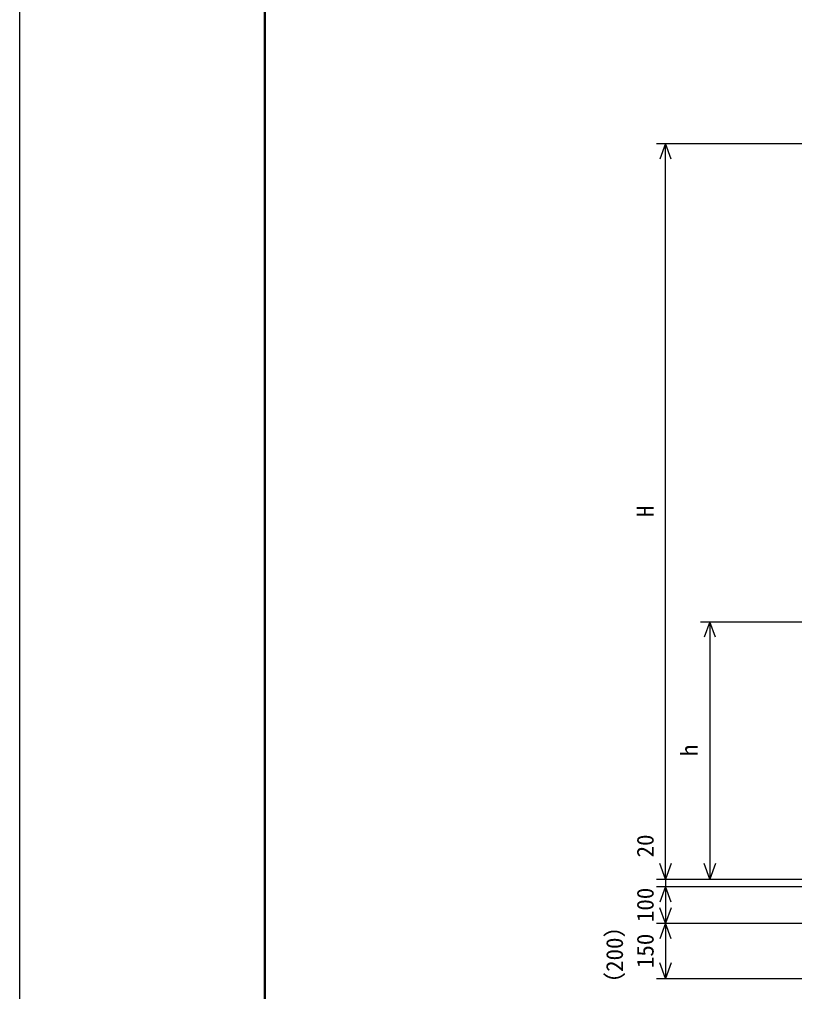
# Model space of a CAD drawing. Units: millimetres, scale not verified. Extents: x -67200 to 67200, y -23760 to 23760.
# Drawn here: x -67200 to -61980, y 11073 to 17416 of the extents above; entities that cross this region are included whole.
import ezdxf
from ezdxf.enums import TextEntityAlignment as Align

# ---------------------------------------------------------------- set-up
doc = ezdxf.new("R2010")
doc.units = ezdxf.units.MM
doc.header["$LTSCALE"] = 80
for name, color, linetype, lineweight in [('0-1_DIM', 7, 'Continuous', 25), ('0-2_Defpoints', 5, 'Continuous', 25), ('0-9_WAKU', 3, 'Continuous', 25)]:
    doc.layers.add(name, color=color, linetype=linetype, lineweight=lineweight)
doc.styles.add('ＭＳ ゴシック', font='')
doc.styles.get('ＭＳ ゴシック').set_extended_font_data('MS Gothic')

msp = doc.modelspace()

# ---------------------------------------------------------------- linework, layer by layer
at = {"layer": '0-1_DIM'}
for p, q in [((-63044.47, 16606.35), (-62096.47, 16606.35)), ((-62984.47, 11806.35), (-62984.47, 16606.35)), ((-62756.47, 13486.35), (-62096.47, 13486.35)), ((-62696.47, 13486.35), (-62696.47, 11806.35)), ((-63044.47, 11806.35), (-62096.47, 11806.35)), ((-62984.47, 11806.35), (-62984.47, 11758.35)), ((-63044.47, 11758.35), (-62096.47, 11758.35)), ((-62984.47, 11758.35), (-62984.47, 11518.35)), ((-63044.47, 11518.35), (-62096.47, 11518.35)), ((-62984.47, 11518.35), (-62984.47, 11158.35)), ((-63044.47, 11158.35), (-62096.47, 11158.35))]:
    msp.add_line(p, q, dxfattribs=at)
for points in [[(-62947.53, 16504.86), (-62984.47, 16606.35), (-63021.41, 16504.86)], [(-62659.53, 13384.86), (-62696.47, 13486.35), (-62733.41, 13384.86)], [(-62947.53, 11907.83), (-62984.47, 11806.35), (-63021.41, 11907.83)], [(-62659.53, 11907.83), (-62696.47, 11806.35), (-62733.41, 11907.83)], [(-62947.53, 11656.86), (-62984.47, 11758.35), (-63021.41, 11656.86)], [(-62947.53, 11619.83), (-62984.47, 11518.35), (-63021.41, 11619.83)], [(-62947.53, 11416.86), (-62984.47, 11518.35), (-63021.41, 11416.86)], [(-62947.53, 11259.83), (-62984.47, 11158.35), (-63021.41, 11259.83)]]:
    msp.add_lwpolyline(points, dxfattribs=at)
at = {"layer": '0-2_Defpoints'}
msp.add_lwpolyline([(-67200, -23760), (0, -23760), (0, 23760), (-67200, 23760)], close=True, dxfattribs=at)
at = {"layer": '0-9_WAKU', "lineweight": 50}
msp.add_lwpolyline([(-65600, -22160), (-1600, -22160), (-1600, 22160), (-65600, 22160)], close=True, dxfattribs=at)

# ---------------------------------------------------------------- texts
at = {"layer": '0-1_DIM', "style": 'ＭＳ ゴシック'}
for s, p in [('H', (-63029.47, 14168.85)), ('h', (-62741.47, 12608.85)), ('20', (-63029.47, 11948.2)), ('100', (-63029.47, 11525.85)), ('（200）', (-63229.57, 11050.85)), ('150', (-63029.47, 11225.85))]:
    msp.add_text(s, height=110, rotation=90, dxfattribs=at).set_placement(p, align=Align.BOTTOM_LEFT)

doc.saveas('drawing.dxf')
